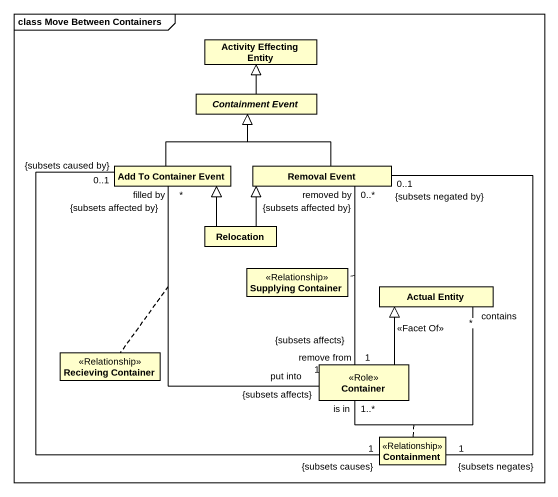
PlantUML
@startuml
mainframe class Move Between Containers
hide circle
hide empty members
class "Activity Effecting Entity" as Activity_Effecting_Entity
abstract class "Containment Event" as Containment_Event
class "Add To Container Event" as Add_To_Container_Event
class "Removal Event" as Removal_Event
class Relocation
class "Supplying Container" as Supplying_Container <<Relationship>>
class "Actual Entity" as Actual_Entity
class "Recieving Container" as Recieving_Container <<Relationship>>
class Container <<Role>>
class Containment <<Relationship>>
Containment_Event -up-|> Activity_Effecting_Entity
Add_To_Container_Event -up-|> Containment_Event
Add_To_Container_Event "filled by\n*\n{subsets affected by}" -- "put into\n1\n{subsets affects}" Container
(Add_To_Container_Event, Container) .. Recieving_Container
Add_To_Container_Event "0..1\n{subsets caused by}" -- "1\n{subsets causes}" Containment
Removal_Event -up-|> Containment_Event
Removal_Event "removed by\n0..*\n{subsets affected by}" -- "remove from\n1\n{subsets affects}" Container
(Removal_Event, Container) .. Supplying_Container
Removal_Event "0..1\n{subsets negated by}" -- "1\n{subsets negates}" Containment
Relocation -up-|> Add_To_Container_Event
Relocation -up-|> Removal_Event
Container "is in\n1..*" -up- "contains\n*" Actual_Entity
(Container, Actual_Entity) .. Containment
Container -up-|> Actual_Entity : <<Facet Of>>
@enduml
